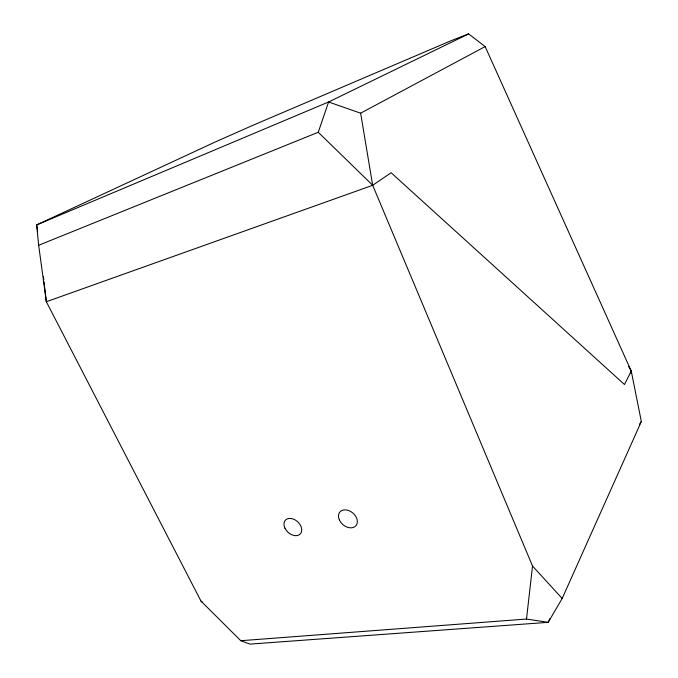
<?xml version="1.0" encoding="UTF-8"?>
<svg xmlns="http://www.w3.org/2000/svg" width="678" height="678" viewBox="0 0 678 678"><rect width="100%" height="100%" fill="white"/><g stroke="black" fill="none" stroke-linecap="round" stroke-linejoin="round"><path stroke-width="1.02" d="M240.8 640.71L526.501 619.048L532.527 566.037L372.68 185.289L360.628 113.184L328.584 101.988L36.663 224.918L38.663 245.266L46.341 301.744L201.027 601.157L240.8 640.71L250.038 644.1L548.205 622.328L562.189 598.471L641.337 421.521L631.252 371.086L485.151 46.587L468.617 33.9L451.362 40.587L252.224 125.608L215.206 141.999L36.663 224.918L37.612 231.071M630.938 373.163L631.252 371.086L628.625 366.493M38.663 245.266L318.262 132.252L328.584 101.988L468.617 33.9M549.943 618.48L548.205 622.328L526.501 619.048M631.252 371.086L624.463 384.502L391.121 172.737L372.68 185.289L46.341 301.744L44.638 287.15M639.634 424.114L641.337 421.521M360.628 113.184L485.151 46.587M201.027 601.157L202.697 602.395M318.262 132.252L372.68 185.289M532.527 566.037L562.189 598.471M43.417 276.726L43.79 279.853M44.028 281.938L44.392 285.065M284.946 528.17A10.153 7.136 42.5 0 0 300.354 533.9A10.153 7.136 42.5 0 0 293.294 519.06A10.153 7.136 42.5 0 0 284.946 528.17M339.415 520.06A10.551 7.644 40.5 0 0 355.713 525.959A10.551 7.644 40.5 0 0 348.636 510.534A10.551 7.644 40.5 0 0 339.415 520.06"/></g></svg>
